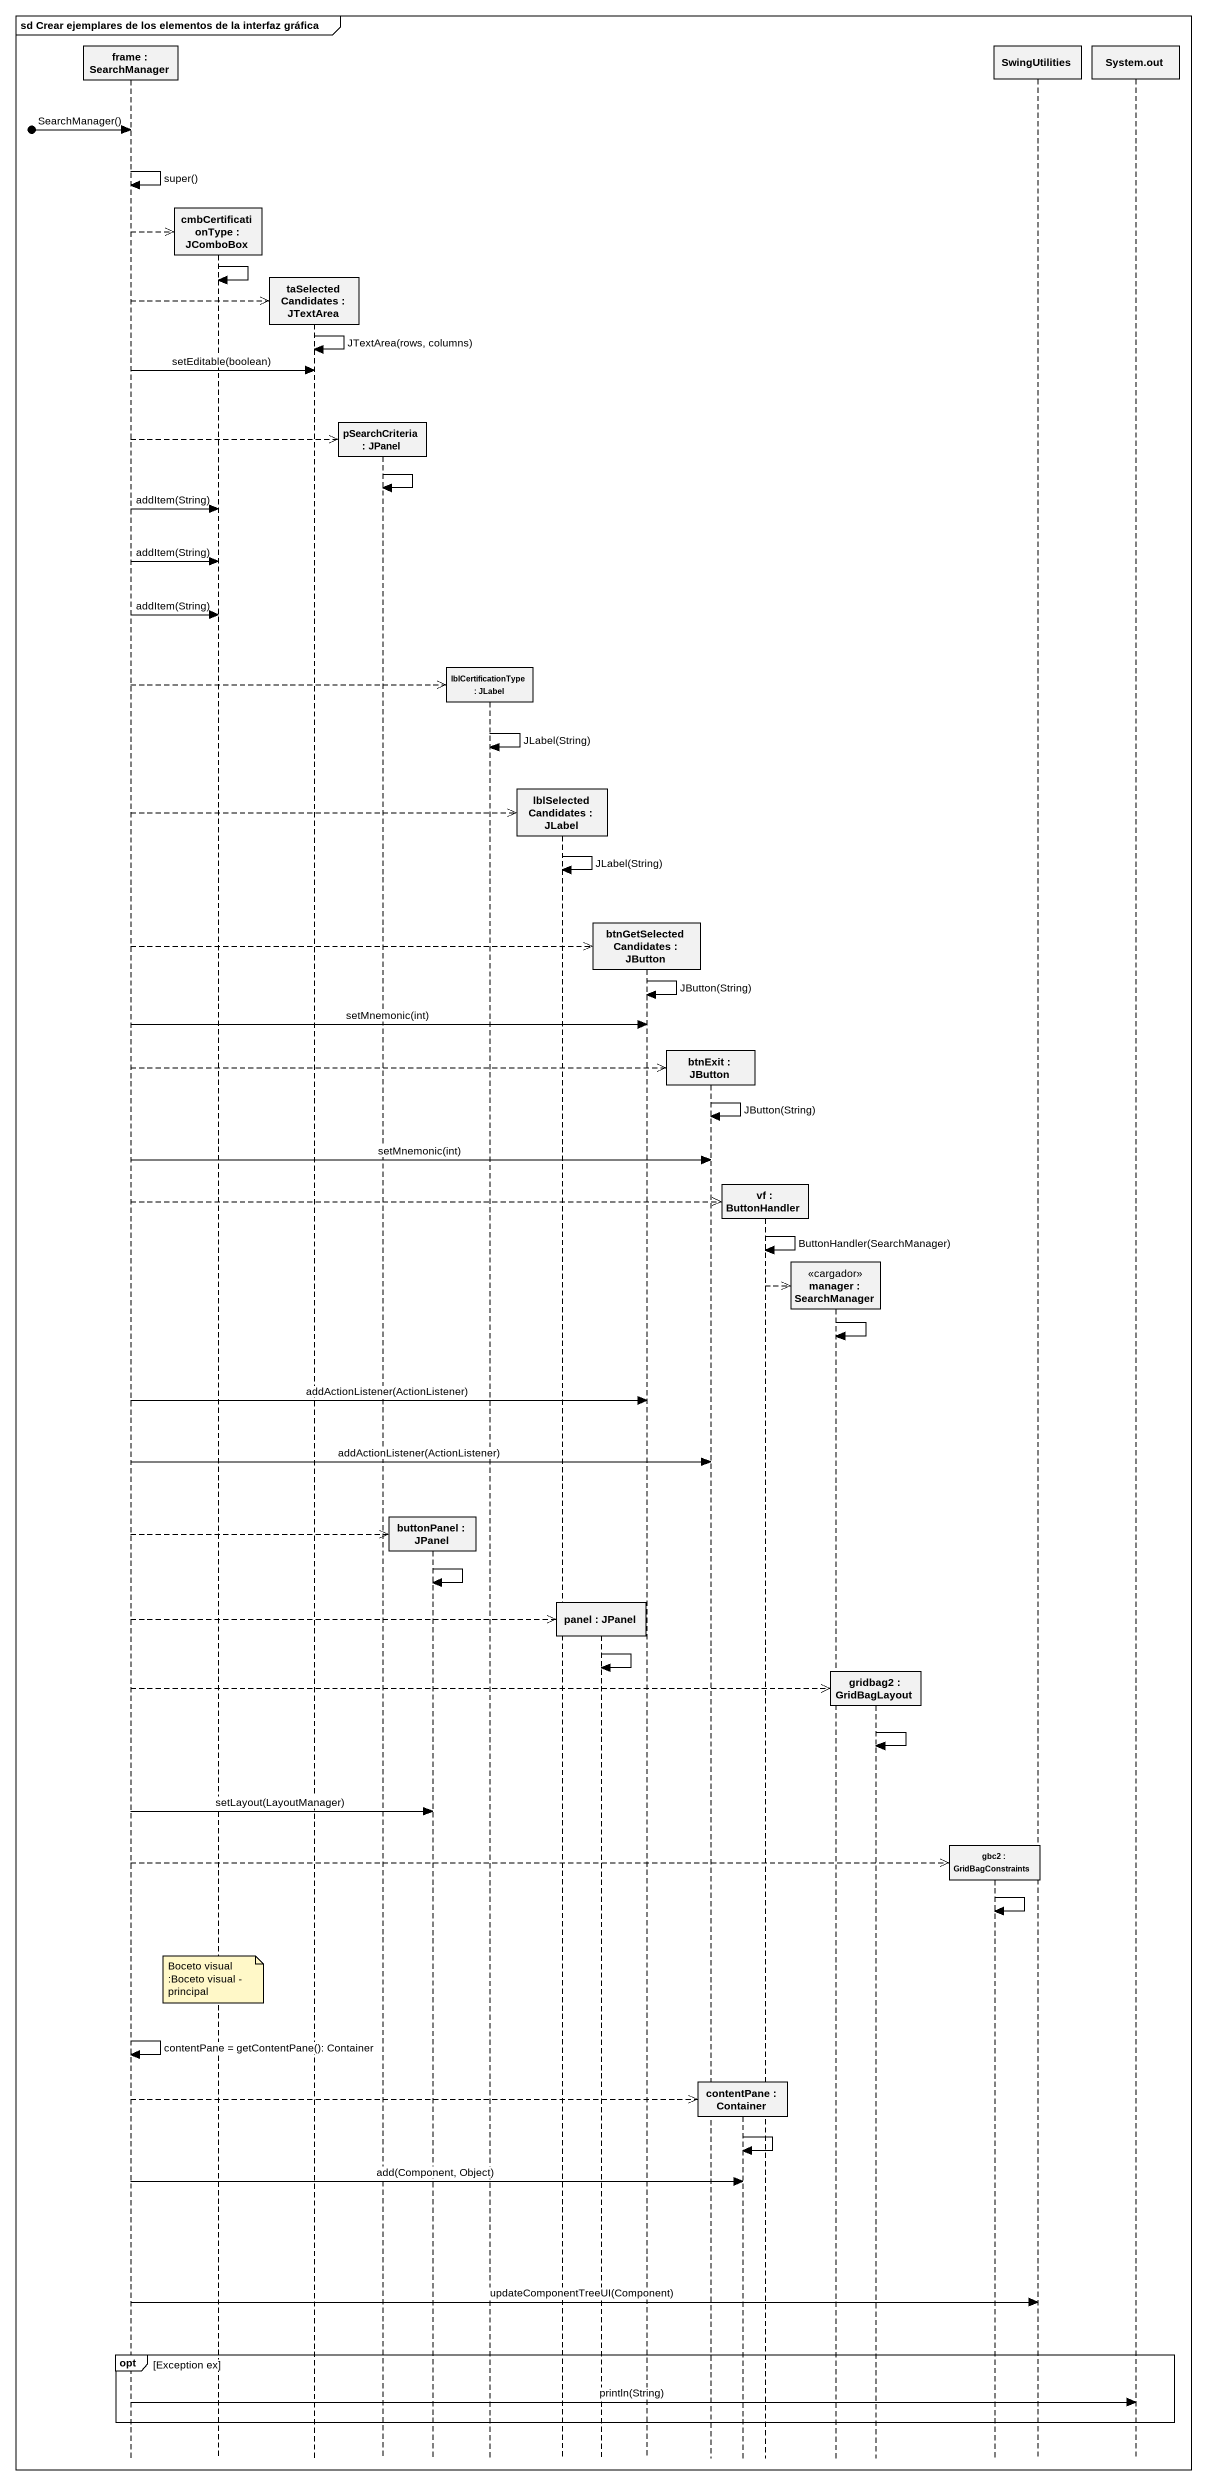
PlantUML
@startuml
mainframe sd Crear ejemplares de los elementos de la interfaz gráfica
hide footbox
participant "frame : SearchManager" as frame_
participant "cmbCertificationType : JComboBox" as cmbCertificationType
participant "taSelectedCandidates : JTextArea" as taSelectedCandidates
participant "pSearchCriteria : JPanel" as pSearchCriteria
participant "buttonPanel : JPanel" as buttonPanel
participant "lblCertificationType : JLabel" as lblCertificationType
participant "lblSelectedCandidates : JLabel" as lblSelectedCandidates
participant "panel : JPanel" as panel
participant "btnGetSelectedCandidates : JButton" as btnGetSelectedCandidates
participant "btnExit : JButton" as btnExit
participant "contentPane : Container" as contentPane
participant "vf : ButtonHandler" as vf
participant "manager : SearchManager" as manager <<cargador>>
participant "gridbag2 : GridBagLayout" as gridbag2
participant "gbc2 : GridBagConstraints" as gbc2
participant SwingUtilities
participant "System.out" as System_out

[o-> frame_ : SearchManager()
frame_ -> frame_ : super()
frame_ -->> cmbCertificationType **
cmbCertificationType -> cmbCertificationType
frame_ -->> taSelectedCandidates **
taSelectedCandidates -> taSelectedCandidates : JTextArea(rows, columns)
frame_ -> taSelectedCandidates : setEditable(boolean)
frame_ -->> pSearchCriteria **
pSearchCriteria -> pSearchCriteria
frame_ -> cmbCertificationType : addItem(String)
frame_ -> cmbCertificationType : addItem(String)
frame_ -> cmbCertificationType : addItem(String)
frame_ -->> lblCertificationType **
lblCertificationType -> lblCertificationType : JLabel(String)
frame_ -->> lblSelectedCandidates **
lblSelectedCandidates -> lblSelectedCandidates : JLabel(String)
frame_ -->> btnGetSelectedCandidates **
btnGetSelectedCandidates -> btnGetSelectedCandidates : JButton(String)
frame_ -> btnGetSelectedCandidates : setMnemonic(int)
frame_ -->> btnExit **
btnExit -> btnExit : JButton(String)
frame_ -> btnExit : setMnemonic(int)
frame_ -->> vf **
vf -> vf : ButtonHandler(SearchManager)
vf -->> manager **
manager -> manager
frame_ -> btnGetSelectedCandidates : addActionListener(ActionListener)
frame_ -> btnExit : addActionListener(ActionListener)
frame_ -->> buttonPanel **
buttonPanel -> buttonPanel
frame_ -->> panel **
panel -> panel
frame_ -->> gridbag2 **
gridbag2 -> gridbag2
frame_ -> buttonPanel : setLayout(LayoutManager)
frame_ -->> gbc2 **
gbc2 -> gbc2
note over cmbCertificationType : Boceto visual :Boceto visual - principal
frame_ -> frame_ : contentPane = getContentPane(): Container
frame_ -->> contentPane **
contentPane -> contentPane
frame_ -> contentPane : add(Component, Object)
frame_ -> SwingUtilities : updateComponentTreeUI(Component)
opt Exception ex
  frame_ -> System_out : println(String)
end
@enduml
